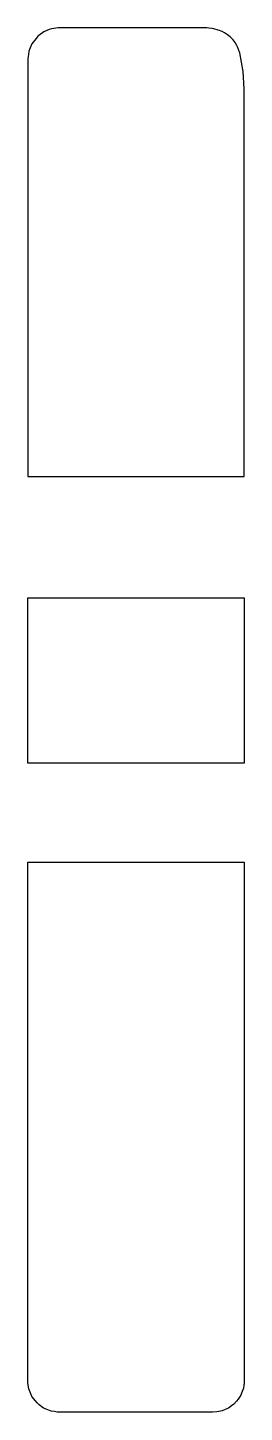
# Model space of a CAD drawing. Header units: metres. Extents: x 2.4 to 16, y -16 to 71.
import ezdxf

# ---------------------------------------------------------------- set-up
doc = ezdxf.new("R2010")
doc.units = ezdxf.units.M

msp = doc.modelspace()

# ---------------------------------------------------------------- linework, layer by layer
for p, q in [((3.102, 70.512), (3.036, 70.46)), ((3.419, 70.738), (3.102, 70.512)), ((3.755, 70.878), (3.419, 70.738)), ((3.894, 70.929), (3.755, 70.878)), ((4.311, 70.984), (3.894, 70.929)), ((4.4, 70.991), (4.311, 70.984)), ((5.48, 70.991), (4.4, 70.991)), ((13, 70.991), (5.48, 70.991)), ((13.075, 70.996), (13, 70.991)), ((13.204, 70.995), (13.075, 70.996)), ((13.332, 70.993), (13.204, 70.995)), ((13.416, 70.992), (13.332, 70.993)), ((13.555, 70.988), (13.416, 70.992)), ((13.615, 70.983), (13.555, 70.988)), ((13.654, 70.98), (13.615, 70.983)), ((13.78, 70.967), (13.654, 70.98)), ((13.964, 70.945), (13.78, 70.967)), ((13.972, 70.944), (13.964, 70.945)), ((13.982, 70.942), (13.972, 70.944)), ((14.149, 70.904), (13.982, 70.942)), ((14.298, 70.867), (14.149, 70.904)), ((14.351, 70.849), (14.298, 70.867)), ((14.45, 70.813), (14.351, 70.849)), ((14.55, 70.774), (14.45, 70.813)), ((14.604, 70.75), (14.55, 70.774)), ((14.747, 70.674), (14.604, 70.75)), ((14.881, 70.595), (14.747, 70.674)), ((14.944, 70.552), (14.881, 70.595)), ((15.105, 70.428), (14.944, 70.552)), ((2.554, 69.721), (2.471, 69.521)), ((2.669, 69.992), (2.554, 69.721)), ((2.922, 70.321), (2.669, 69.992)), ((2.987, 70.403), (2.922, 70.321)), ((3.036, 70.46), (2.987, 70.403)), ((15.122, 70.414), (15.105, 70.428)), ((15.207, 70.333), (15.122, 70.414)), ((15.283, 70.254), (15.207, 70.333)), ((15.296, 70.238), (15.283, 70.254)), ((15.421, 70.073), (15.296, 70.238)), ((15.451, 70.027), (15.421, 70.073)), ((15.54, 69.874), (15.451, 70.027)), ((15.576, 69.801), (15.54, 69.874)), ((15.706, 69.462), (15.576, 69.801)), ((2.401, 68.899), (2.4, 68.887)), ((2.4, 68.887), (2.4, 68.821)), ((2.4, 68.821), (2.4, 51.843)), ((2.41, 69.038), (2.401, 68.899)), ((2.412, 69.058), (2.41, 69.038)), ((2.443, 69.307), (2.412, 69.058)), ((2.471, 69.521), (2.443, 69.307)), ((15.715, 69.423), (15.706, 69.462)), ((15.922, 68.242), (15.715, 69.423)), ((15.982, 67.159), (15.922, 68.242)), ((15.993, 67.011), (15.982, 67.159)), ((16, 66.887), (15.993, 67.011)), ((16, 66.192), (16, 66.887)), ((16, 63.469), (16, 66.192)), ((16, 49.659), (16, 63.469)), ((2.4, 51.843), (2.4, 49.659)), ((2.4, 49.659), (2.4, 47.375)), ((16, 47.375), (16, 49.659)), ((2.4, 47.375), (2.4, 43.835)), ((16, 43.835), (16, 47.375)), ((2.4, 43.835), (2.4, 43.263)), ((16, 42.806), (16, 43.835)), ((2.4, 43.263), (2.4, 42.806)), ((2.4, 42.806), (14.385, 42.806)), ((14.385, 42.806), (16, 42.806)), ((16, 42.806), (16, 42.806)), ((2.4, 34.613), (2.4, 35.175)), ((2.4, 35.175), (4.015, 35.175)), ((4.015, 35.175), (16, 35.175)), ((16, 35.175), (16, 34.146)), ((16, 35.175), (16, 35.175)), ((2.4, 34.146), (2.4, 34.613)), ((2.4, 30.4), (2.4, 34.146)), ((16, 34.146), (16, 32.089)), ((16, 32.089), (16, 27.218)), ((2.4, 27.218), (2.4, 30.4)), ((2.4, 26.111), (2.4, 27.218)), ((16, 27.218), (16, 24.782)), ((2.4, 24.782), (2.4, 26.111)), ((6.225, 24.782), (2.4, 24.782)), ((16, 24.782), (6.225, 24.782)), ((2.4, 17.475), (2.4, 18.557)), ((2.4, 18.557), (12.175, 18.557)), ((12.175, 18.557), (16, 18.557)), ((16, 18.557), (16, 16.122)), ((16, 18.557), (16, 18.557)), ((2.4, 16.122), (2.4, 17.475)), ((2.4, 13.426), (2.4, 16.122)), ((16, 16.122), (16, 13.426)), ((2.4, 10.861), (2.4, 13.426)), ((16, 13.426), (16, 8.933)), ((2.4, 8.888), (2.4, 10.861)), ((2.4, 6.161), (2.4, 8.888)), ((16, 8.933), (16, 7.218)), ((16, 7.218), (16, -7.876)), ((2.4, 6.022), (2.4, 6.161)), ((2.4, 2.139), (2.4, 6.022)), ((2.4, 1.905), (2.4, 2.139)), ((2.4, 1.689), (2.4, 1.905)), ((2.4, 1.511), (2.4, 1.689)), ((2.4, -8.026), (2.4, 1.511)), ((2.4, -8.371), (2.4, -8.026)), ((2.4, -8.618), (2.4, -8.371)), ((2.4, -13.981), (2.4, -8.618)), ((16, -7.876), (16, -11.362)), ((16, -11.362), (16, -11.561)), ((16, -11.561), (16, -11.779)), ((16, -11.779), (16, -11.999)), ((16, -11.999), (16, -12.134)), ((16, -12.134), (16, -12.263)), ((16, -12.263), (16, -12.471)), ((16, -12.471), (16, -12.594)), ((16, -12.594), (16, -12.78)), ((16, -12.78), (16, -12.932)), ((16, -12.932), (16, -14)), ((2.4, -14), (2.4, -13.981)), ((2.408, -14.131), (2.4, -14)), ((2.457, -14.43), (2.408, -14.131)), ((2.468, -14.518), (2.457, -14.43)), ((2.601, -14.838), (2.468, -14.518)), ((15.941, -14.481), (15.828, -14.792)), ((15.972, -14.307), (15.941, -14.481)), ((15.98, -14.268), (15.972, -14.307)), ((15.987, -14.21), (15.98, -14.268)), ((16, -14), (15.987, -14.21)), ((2.668, -15), (2.601, -14.838)), ((2.879, -15.275), (2.668, -15)), ((2.986, -15.414), (2.879, -15.275)), ((3.126, -15.521), (2.986, -15.414)), ((3.401, -15.733), (3.126, -15.521)), ((15.204, -15.587), (14.998, -15.733)), ((15.336, -15.486), (15.204, -15.587)), ((15.519, -15.297), (15.336, -15.486)), ((15.613, -15.174), (15.519, -15.297)), ((15.773, -14.924), (15.613, -15.174)), ((15.828, -14.792), (15.773, -14.924)), ((3.564, -15.8), (3.401, -15.733)), ((3.882, -15.932), (3.564, -15.8)), ((4.075, -15.957), (3.882, -15.932)), ((4.244, -15.985), (4.075, -15.957)), ((4.4, -16), (4.244, -15.985)), ((12.063, -16), (4.4, -16)), ((14, -16), (12.063, -16)), ((14.269, -15.977), (14, -16)), ((14.403, -15.957), (14.269, -15.977)), ((14.614, -15.902), (14.403, -15.957)), ((14.789, -15.829), (14.614, -15.902)), ((14.998, -15.733), (14.789, -15.829))]:
    msp.add_line(p, q)

doc.saveas('drawing.dxf')
